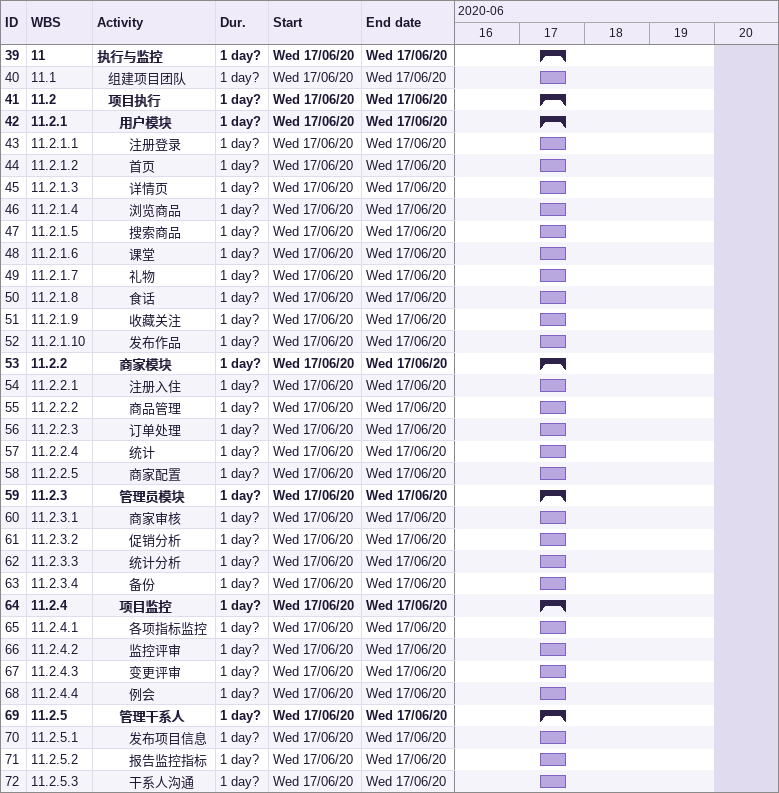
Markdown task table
| ID | WBS | Task | Duration | Start | Finish |
|---|---|---|---|---|---|
| 39 | 11 | **执行与监控** | 1d? | 2020-06-17 | 2020-06-17 |
| 40 | 11.1 | 组建项目团队 | 1d? | 2020-06-17 | 2020-06-17 |
| 41 | 11.2 | **项目执行** | 1d? | 2020-06-17 | 2020-06-17 |
| 42 | 11.2.1 | **用户模块** | 1d? | 2020-06-17 | 2020-06-17 |
| 43 | 11.2.1.1 | 注册登录 | 1d? | 2020-06-17 | 2020-06-17 |
| 44 | 11.2.1.2 | 首页 | 1d? | 2020-06-17 | 2020-06-17 |
| 45 | 11.2.1.3 | 详情页 | 1d? | 2020-06-17 | 2020-06-17 |
| 46 | 11.2.1.4 | 浏览商品 | 1d? | 2020-06-17 | 2020-06-17 |
| 47 | 11.2.1.5 | 搜索商品 | 1d? | 2020-06-17 | 2020-06-17 |
| 48 | 11.2.1.6 | 课堂 | 1d? | 2020-06-17 | 2020-06-17 |
| 49 | 11.2.1.7 | 礼物 | 1d? | 2020-06-17 | 2020-06-17 |
| 50 | 11.2.1.8 | 食话 | 1d? | 2020-06-17 | 2020-06-17 |
| 51 | 11.2.1.9 | 收藏关注 | 1d? | 2020-06-17 | 2020-06-17 |
| 52 | 11.2.1.10 | 发布作品 | 1d? | 2020-06-17 | 2020-06-17 |
| 53 | 11.2.2 | **商家模块** | 1d? | 2020-06-17 | 2020-06-17 |
| 54 | 11.2.2.1 | 注册入住 | 1d? | 2020-06-17 | 2020-06-17 |
| 55 | 11.2.2.2 | 商品管理 | 1d? | 2020-06-17 | 2020-06-17 |
| 56 | 11.2.2.3 | 订单处理 | 1d? | 2020-06-17 | 2020-06-17 |
| 57 | 11.2.2.4 | 统计 | 1d? | 2020-06-17 | 2020-06-17 |
| 58 | 11.2.2.5 | 商家配置 | 1d? | 2020-06-17 | 2020-06-17 |
| 59 | 11.2.3 | **管理员模块** | 1d? | 2020-06-17 | 2020-06-17 |
| 60 | 11.2.3.1 | 商家审核 | 1d? | 2020-06-17 | 2020-06-17 |
| 61 | 11.2.3.2 | 促销分析 | 1d? | 2020-06-17 | 2020-06-17 |
| 62 | 11.2.3.3 | 统计分析 | 1d? | 2020-06-17 | 2020-06-17 |
| 63 | 11.2.3.4 | 备份 | 1d? | 2020-06-17 | 2020-06-17 |
| 64 | 11.2.4 | **项目监控** | 1d? | 2020-06-17 | 2020-06-17 |
| 65 | 11.2.4.1 | 各项指标监控 | 1d? | 2020-06-17 | 2020-06-17 |
| 66 | 11.2.4.2 | 监控评审 | 1d? | 2020-06-17 | 2020-06-17 |
| 67 | 11.2.4.3 | 变更评审 | 1d? | 2020-06-17 | 2020-06-17 |
| 68 | 11.2.4.4 | 例会 | 1d? | 2020-06-17 | 2020-06-17 |
| 69 | 11.2.5 | **管理干系人** | 1d? | 2020-06-17 | 2020-06-17 |
| 70 | 11.2.5.1 | 发布项目信息 | 1d? | 2020-06-17 | 2020-06-17 |
| 71 | 11.2.5.2 | 报告监控指标 | 1d? | 2020-06-17 | 2020-06-17 |
| 72 | 11.2.5.3 | 干系人沟通 | 1d? | 2020-06-17 | 2020-06-17 |
